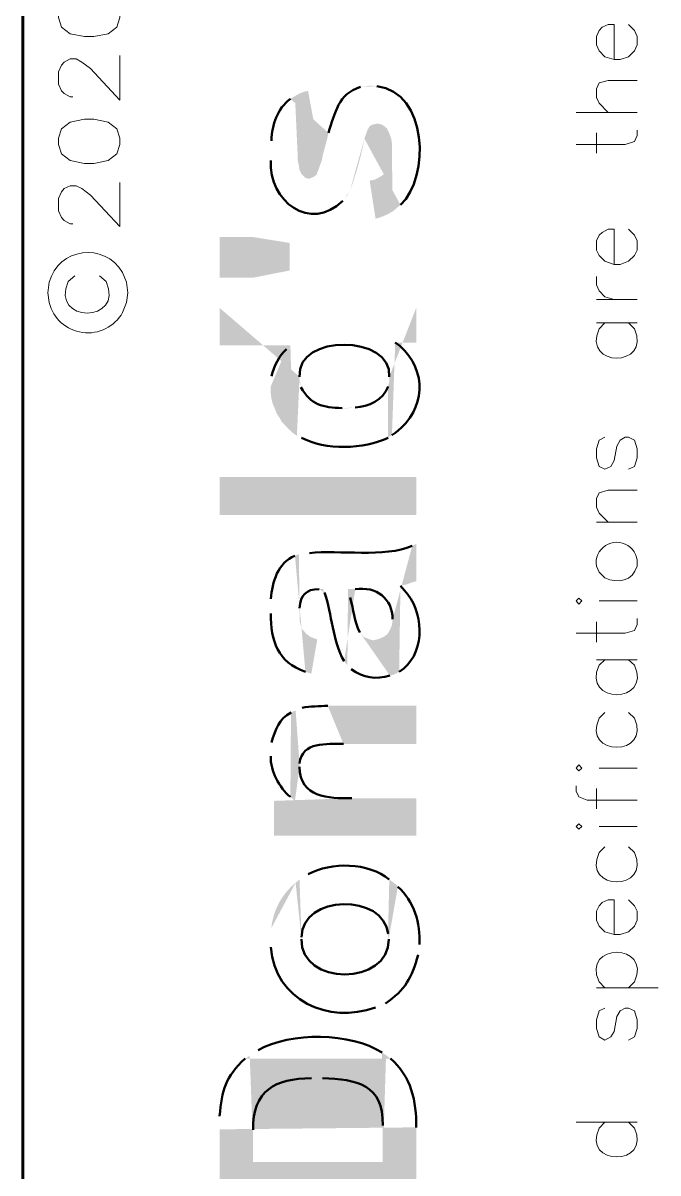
# Model space of a CAD drawing. Header units: inches. Extents: x 5 to 516, y -193 to 129.
# Drawn here: x 113.913 to 114.99, y -181.961 to -180.012 of the extents above; entities that cross this region are included whole.
import ezdxf

# ---------------------------------------------------------------- set-up
doc = ezdxf.new("R2010")
doc.units = ezdxf.units.IN
doc.header["$MEASUREMENT"] = 0
doc.layers.add('PDF8_Geometry', color=7, linetype='Continuous')
doc.layers.add('PDF8_Solid Fills', color=7, linetype='Continuous')

msp = doc.modelspace()

# ---------------------------------------------------------------- hatches: boundary and pattern name
at = {"layer": 'PDF8_Solid Fills', "transparency": 33554559}
h = msp.add_hatch(color=256, dxfattribs=at)
h.paths.add_polyline_path([(114.3332957, -180.2335605), (114.3332957, -180.2446716)], flags=0)
h.paths.add_polyline_path([(114.455518, -180.3135605), (114.4610735, -180.3057828), (114.4621846, -180.3057828), (114.4644069, -180.3013383), (114.4677402, -180.2957828)], flags=0)
h.paths.add_polyline_path([(114.4677402, -180.2957828, 0.042607808), (114.4921846, -180.208005)], flags=0)
h.paths.add_polyline_path([(114.4921846, -180.208005), (114.4944069, -180.2013383), (114.4977402, -180.1924494), (114.5010735, -180.1868939), (114.5044069, -180.1846716), (114.5132958, -180.1824494), (114.515518, -180.1824494), (114.5232958, -180.1846716), (114.5299624, -180.1902272), (114.5310735, -180.1924494), (114.5344069, -180.1991161), (114.5377402, -180.208005), (114.5388513, -180.2168939), (114.5388513, -180.228005), (114.5399624, -180.3313383), (114.5532958, -180.3202272)], flags=0)
h.paths.add_polyline_path([(114.5132958, -180.1191161), (114.5044069, -180.118005), (114.4944069, -180.1191161), (114.485518, -180.1202272)], flags=0)
h.paths.add_polyline_path([(114.4310735, -180.198005), (114.4288513, -180.2091161), (114.4221846, -180.2335605), (114.4199624, -180.2446716), (114.4166291, -180.2535605), (114.4144069, -180.2602272), (114.4121846, -180.2657827), (114.4110735, -180.2691161), (114.4066291, -180.2724494), (114.3988513, -180.2757827), (114.3921846, -180.2746716), (114.385518, -180.268005), (114.3821846, -180.2613383), (114.3810735, -180.2535605), (114.3788513, -180.2435605), (114.3788513, -180.2324494), (114.3744069, -180.1357827), (114.3666291, -180.1402272)], flags=0)
h.paths.add_polyline_path([(114.3344069, -180.2113383), (114.3332957, -180.2213383)], flags=0)
for points in [[(114.3744069, -180.1357822), (114.3788513, -180.2324489), (114.3788513, -180.2257822), (114.3799624, -180.2168933), (114.3832958, -180.2080044), (114.3866291, -180.2013378), (114.3921847, -180.1946711), (114.3988513, -180.1902266), (114.4077402, -180.1868933), (114.3966291, -180.1268933), (114.3910736, -180.1280044), (114.3821847, -180.1313378)], [(114.5010735, -180.2791154), (114.5110735, -180.3435598), (114.5155179, -180.3424487), (114.5244068, -180.3391154), (114.5321846, -180.335782), (114.5399624, -180.3313376), (114.5388513, -180.2280042), (114.5388513, -180.2391154), (114.5366291, -180.2480042), (114.5299624, -180.2635598), (114.5255179, -180.2680042), (114.5188513, -180.2724487), (114.5110735, -180.2768931)], [(114.3655181, -180.4313382), (114.3032958, -180.4435604), (114.2466292, -180.4435604), (114.2466292, -180.3746715), (114.3032958, -180.3746715), (114.3655181, -180.3846715)], [(114.5799626, -180.8457827), (114.5799626, -180.7813383), (114.2466292, -180.7813383), (114.2466292, -180.8457827)]]:
    msp.add_hatch(color=256, dxfattribs=at).paths.add_polyline_path(points)
h = msp.add_hatch(color=256, dxfattribs=at)
h.paths.add_polyline_path([(114.2466292, -180.4946712), (114.2466292, -180.5580045), (114.3666292, -180.5580045), (114.3710737, -180.7068934), (114.3777403, -180.7113379), (114.3821848, -180.6113379)], flags=0)
h.paths.add_polyline_path([(114.534407, -180.6113379), (114.5388515, -180.7102268), (114.544407, -180.5535601), (114.5799626, -180.5535601), (114.5799626, -180.4946712)], flags=0)
h = msp.add_hatch(color=256, dxfattribs=at)
h.paths.add_polyline_path([(114.3332957, -180.6280048), (114.3332957, -180.6391159), (114.3344069, -180.6480048), (114.3366291, -180.6568937), (114.3399624, -180.6646714), (114.3432957, -180.6735603), (114.3477402, -180.680227), (114.3521846, -180.6880048), (114.3588513, -180.6946714), (114.3644069, -180.7013381), (114.365518, -180.7013381), (114.3710735, -180.7068937), (114.3666291, -180.5580048), (114.3599624, -180.5646714)], flags=0)
h.paths.add_polyline_path([(114.3344069, -180.610227), (114.3332957, -180.6191159)], flags=0)
h = msp.add_hatch(color=256, dxfattribs=at)
h.paths.add_polyline_path([(114.3777404, -180.7113381), (114.3855181, -180.7146714)], flags=0)
h.paths.add_polyline_path([(114.5321848, -180.7146714), (114.5388515, -180.710227), (114.534407, -180.6113381), (114.534407, -180.6191159), (114.5321848, -180.6280048)], flags=0)
h.paths.add_polyline_path([(114.4766293, -180.6635603), (114.4655182, -180.6646714), (114.454407, -180.6646714)], flags=0)
h.paths.add_polyline_path([(114.384407, -180.6291159), (114.3821848, -180.620227), (114.3821848, -180.6113381)], flags=0)
h = msp.add_hatch(color=256, dxfattribs=at)
h.paths.add_polyline_path([(114.3810736, -180.912449), (114.3821847, -181.0146712), (114.3821847, -181.0035601)], flags=0)
h.paths.add_polyline_path([(114.415518, -180.9713379), (114.4221847, -180.9713379), (114.4244069, -180.9768934)], flags=0)
h.paths.add_polyline_path([(114.4577402, -181.0935601), (114.4632958, -181.1002268), (114.4644069, -180.9713379), (114.4766291, -180.9713379)], flags=0)
h.paths.add_polyline_path([(114.5399625, -181.022449), (114.5432958, -181.1157823), (114.5510736, -181.1113379), (114.5532958, -180.9657823), (114.5610736, -180.9635601), (114.5632958, -180.9635601), (114.5721847, -180.9602268), (114.5799625, -180.9580045), (114.5799625, -180.8946712), (114.5732958, -180.8980045)], flags=0)
h.paths.add_polyline_path([(114.3988513, -180.9102267), (114.3888513, -180.9113379)], flags=0)
h = msp.add_hatch(color=256, dxfattribs=at)
h.paths.add_polyline_path([(114.3332957, -181.0102273), (114.3332957, -181.0124495)], flags=0)
h.paths.add_polyline_path([(114.3921846, -181.1113384), (114.4021846, -181.1146717), (114.4121846, -181.056894), (114.4099624, -181.0557829), (114.4010735, -181.0524495), (114.3932958, -181.046894), (114.3888513, -181.0413384), (114.3877402, -181.0413384), (114.3844069, -181.0335606), (114.3821846, -181.0246717), (114.3821846, -181.0146717), (114.3810735, -180.9124495), (114.3744069, -180.9146717)], flags=0)
h.paths.add_polyline_path([(114.3332957, -180.9880051), (114.3332957, -180.9991162)], flags=0)
h = msp.add_hatch(color=256, dxfattribs=at)
h.paths.add_polyline_path([(114.4632958, -181.100227), (114.4699625, -181.1068937)], flags=0)
h.paths.add_polyline_path([(114.5355181, -181.1180048), (114.5432958, -181.1157826), (114.5399625, -181.0224492), (114.5399625, -181.0235604), (114.5388514, -181.0324492), (114.5355181, -181.040227), (114.5310736, -181.0480048), (114.524407, -181.0524493), (114.5166292, -181.0557826), (114.5077403, -181.0580048), (114.5066292, -181.0580048), (114.4988514, -181.0557826), (114.4910736, -181.0524493), (114.484407, -181.0446715)], flags=0)
h.paths.add_polyline_path([(114.4677403, -180.9857826), (114.4655181, -180.9780048), (114.4644069, -180.9713381)], flags=0)
h = msp.add_hatch(color=256, dxfattribs=at)
h.paths.add_polyline_path([(114.3332957, -181.2502266), (114.3332957, -181.254671)], flags=0)
h.paths.add_polyline_path([(114.3666291, -181.3235599), (114.3744069, -181.3302266), (114.375518, -181.1768933), (114.3677402, -181.1802266)], flags=0)
h.paths.add_polyline_path([(114.3344069, -181.2313377), (114.3332957, -181.2413377)], flags=0)
h = msp.add_hatch(color=256, dxfattribs=at)
h.paths.add_polyline_path([(114.3388514, -181.3302267), (114.3388514, -181.3891156), (114.5799625, -181.3891156), (114.5799625, -181.3257823), (114.4710736, -181.3257823)], flags=0)
h.paths.add_polyline_path([(114.3821847, -181.272449), (114.375518, -181.1768934), (114.3744069, -181.3302267)], flags=0)
h = msp.add_hatch(color=256, dxfattribs=at)
h.paths.add_polyline_path([(114.375518, -181.176894), (114.3821846, -181.2724495), (114.3821846, -181.266894)], flags=0)
h.paths.add_polyline_path([(114.4566291, -181.2335606), (114.5799624, -181.2335606), (114.5799624, -181.1691162), (114.4299624, -181.1691162)], flags=0)
h.paths.add_polyline_path([(114.3866291, -181.1724495), (114.3844068, -181.1735606)], flags=0)
h = msp.add_hatch(color=256, dxfattribs=at)
h.paths.add_polyline_path([(114.3332957, -181.5646718), (114.3332957, -181.5780052)], flags=0)
h.paths.add_polyline_path([(114.5110735, -181.6802274), (114.5266291, -181.6735607), (114.5277402, -181.6735607)], flags=0)
h.paths.add_polyline_path([(114.5832958, -181.5913385), (114.585518, -181.5735607)], flags=0)
h.paths.add_polyline_path([(114.5488513, -181.4757829), (114.5488513, -181.4746718), (114.5421847, -181.4691163), (114.5344069, -181.4635607), (114.5332958, -181.5646718)], flags=0)
h.paths.add_polyline_path([(114.385518, -181.5646718), (114.3821846, -181.4635607), (114.375518, -181.4691163)], flags=0)
h.paths.add_polyline_path([(114.375518, -181.4691163, 0.200216151), (114.3344069, -181.5457829)], flags=0)
h.paths.add_polyline_path([(114.3344069, -181.5457829), (114.3332957, -181.5557829)], flags=0)
h = msp.add_hatch(color=256, dxfattribs=at)
h.paths.add_polyline_path([(114.3821846, -181.4635603), (114.385518, -181.5646714), (114.385518, -181.5613381)], flags=0)
h.paths.add_polyline_path([(114.5321846, -181.5557825), (114.5332958, -181.5646714), (114.5344069, -181.4635603)], flags=0)
h.paths.add_polyline_path([(114.3966291, -181.4546714), (114.3888513, -181.4591159)], flags=0)
h = msp.add_hatch(color=256, dxfattribs=at)
h.paths.add_polyline_path([(114.2466292, -181.8868934), (114.2466292, -182.0102267), (114.5799626, -182.0102267), (114.5799626, -181.8835601)], flags=0)
h.paths.add_polyline_path([(114.5366292, -181.7668934), (114.5288515, -181.7613378), (114.5232959, -181.942449), (114.3032959, -181.942449), (114.3032959, -181.912449), (114.2977403, -181.7624489), (114.2899625, -181.7668934)], flags=0)
h.paths.add_polyline_path([(114.2466292, -181.8646712), (114.2466292, -181.8757823)], flags=0)
h = msp.add_hatch(color=256, dxfattribs=at)
h.paths.add_polyline_path([(114.2977402, -181.7624495), (114.3032958, -181.9124495), (114.3032958, -181.8880051)], flags=0)
h.paths.add_polyline_path([(114.4021847, -181.8002273), (114.4210736, -181.8002273)], flags=0)
h.paths.add_polyline_path([(114.5232958, -181.8802273), (114.5232958, -181.9424495), (114.5288514, -181.7613384), (114.5221847, -181.7568939)], flags=0)
h.paths.add_polyline_path([(114.3121847, -181.7524495), (114.3044069, -181.7568939)], flags=0)

# ---------------------------------------------------------------- linework, layer by layer
at = {"layer": 'PDF8_Geometry', "lineweight": 60}
msp.add_lwpolyline([(113.9132959, -162.1857821), (113.9132959, -192.1857845)], dxfattribs=at)
at = {"layer": 'PDF8_Geometry', "lineweight": 15}
for points in [[(113.9732957, -180.0024498), (113.9788512, -180.0191164), (113.9932957, -180.0302275), (114.0177401, -180.034672), (114.0332957, -180.034672), (114.0577401, -180.0302275), (114.0721846, -180.0191164), (114.0777401, -180.0024498), (114.0777401, -179.9924498), (114.0721846, -179.9757831), (114.0577401, -179.9657831), (114.0332957, -179.9602275), (114.0177401, -179.9602275), (113.9932957, -179.9657831), (113.9788512, -179.9757831), (113.9732957, -179.9924498)], [(113.9732957, -180.2180045), (113.9788512, -180.23356), (113.9932957, -180.2446711), (114.0177401, -180.2502267), (114.0332957, -180.2502267), (114.0577401, -180.2446711), (114.0721846, -180.23356), (114.0777401, -180.2180045), (114.0777401, -180.2068934), (114.0721846, -180.1913378), (114.0577401, -180.1802267), (114.0332957, -180.1746711), (114.0177401, -180.1746711), (113.9932957, -180.1802267), (113.9788512, -180.1913378), (113.9732957, -180.2068934)], [(114.8555182, -180.9968934), (114.8610738, -180.9913378), (114.8555182, -180.9868934), (114.8510738, -180.9913378)], [(114.8555182, -181.2791154), (114.8610738, -181.274671), (114.8555182, -181.2691154), (114.8510738, -181.274671)], [(114.8555182, -181.3780048), (114.8610738, -181.3735604), (114.8555182, -181.3691159), (114.8510738, -181.3735604)]]:
    msp.add_lwpolyline(points, close=True, dxfattribs=at)
for points in [[(114.9155181, -180.0735602), (114.9155181, -180.0146713), (114.9055181, -180.0146713), (114.8955181, -180.0191158), (114.8899625, -180.0246713), (114.8855181, -180.0346713), (114.8855181, -180.0491158), (114.8899625, -180.0591158), (114.8999625, -180.0691158), (114.9155181, -180.0735602), (114.9255181, -180.0735602), (114.9399625, -180.0691158), (114.9499625, -180.0591158), (114.954407, -180.0491158), (114.954407, -180.0346713), (114.9499625, -180.0246713), (114.9399625, -180.0146713)], [(113.9977403, -180.1368933), (113.9932958, -180.1368933), (113.9832958, -180.1313377), (113.9788514, -180.1268933), (113.9732958, -180.1157821), (113.9732958, -180.094671), (113.9788514, -180.0835599), (113.9832958, -180.0780044), (113.9932958, -180.0724488), (114.0032958, -180.0724488), (114.0132958, -180.0780044), (114.0277403, -180.0891155), (114.0777403, -180.1424488), (114.0777403, -180.0668933)], [(114.9055182, -180.16356), (114.8899626, -180.1480044), (114.8855182, -180.1380044), (114.8855182, -180.12356), (114.8899626, -180.11356), (114.9055182, -180.1091155), (114.9544071, -180.1091155)], [(114.8510737, -180.16356), (114.954407, -180.16356)], [(114.8510737, -180.2180045), (114.934407, -180.2180045), (114.9499626, -180.2124489), (114.954407, -180.2024489), (114.954407, -180.19356)], [(114.8855182, -180.2324495), (114.8855182, -180.198005)], [(113.9977403, -180.3524491), (113.9932958, -180.3524491), (113.9832958, -180.3468935), (113.9788514, -180.341338), (113.9732958, -180.3302269), (113.9732958, -180.3091158), (113.9788514, -180.2980047), (113.9832958, -180.2924491), (113.9932958, -180.2880047), (114.0032958, -180.2880047), (114.0132958, -180.2924491), (114.0277403, -180.3035602), (114.0777403, -180.3568935), (114.0777403, -180.2824491)], [(114.9155181, -180.4213386), (114.9155181, -180.3613386), (114.9055181, -180.3613386), (114.8955181, -180.3668941), (114.8899625, -180.3713386), (114.8855181, -180.3813386), (114.8855181, -180.3968941), (114.8899625, -180.405783), (114.8999625, -180.415783), (114.9155181, -180.4213386), (114.9255181, -180.4213386), (114.9399625, -180.415783), (114.9499625, -180.405783), (114.954407, -180.3968941), (114.954407, -180.3813386), (114.9499625, -180.3713386), (114.9399625, -180.3613386)], [(114.0010735, -180.4402267), (113.9899623, -180.4502267)], [(114.0544068, -180.4502267), (114.0432957, -180.4402267)], [(114.9155181, -180.4802273), (114.8999625, -180.4757829), (114.8899625, -180.4657829), (114.8855181, -180.4557829), (114.8855181, -180.4413385)], [(114.8855182, -180.4802273), (114.954407, -180.4802273)], [(114.8855182, -180.5202269), (114.954407, -180.5202269)], [(114.8999626, -180.5202269), (114.8899626, -180.5302269)], [(114.9499626, -180.5302269), (114.9399626, -180.5202269)], [(114.8999626, -180.7135602), (114.8899626, -180.7191158), (114.8855181, -180.7335602), (114.8855181, -180.7491158), (114.8899626, -180.7635602), (114.8999626, -180.7680047), (114.9099626, -180.7635602), (114.9155181, -180.7535602), (114.9199626, -180.7291158), (114.9255181, -180.7191158), (114.934407, -180.7135602), (114.9399626, -180.7135602), (114.9499626, -180.7191158), (114.954407, -180.7335602), (114.954407, -180.7491158), (114.9499626, -180.7635602), (114.9399626, -180.7680047)], [(114.9055182, -180.8580045), (114.8899626, -180.8424489), (114.8855182, -180.8324489), (114.8855182, -180.8180045), (114.8899626, -180.8080045), (114.9055182, -180.80356), (114.9544071, -180.80356)], [(114.8855182, -180.8580045), (114.954407, -180.8580045)], [(114.8899624, -180.991338), (114.9544069, -180.991338)], [(114.8510737, -181.0457825), (114.934407, -181.0457825), (114.9499626, -181.0413381), (114.954407, -181.0313381), (114.954407, -181.0213381)], [(114.8855182, -181.0613375), (114.8855182, -181.026893)], [(114.8855182, -181.0913385), (114.954407, -181.0913385)], [(114.8999626, -181.0913385), (114.8899626, -181.1002274)], [(114.9499626, -181.1002274), (114.9399626, -181.0913385)], [(114.8999626, -181.1802272), (114.8899626, -181.1902272)], [(114.9499626, -181.1902272), (114.9399626, -181.1802272)], [(114.8899624, -181.2746712), (114.9544069, -181.2746712)], [(114.8510737, -181.3046711), (114.8510737, -181.31356), (114.8555181, -181.32356), (114.8699626, -181.3291155), (114.954407, -181.3291155)], [(114.8855182, -181.3435607), (114.8855182, -181.3091162)], [(114.8899624, -181.3735606), (114.9544069, -181.3735606)], [(114.8999626, -181.4080047), (114.8899626, -181.4180047)], [(114.9499626, -181.4180047), (114.9399626, -181.4080047)], [(114.9155181, -181.5568932), (114.9155181, -181.4980043), (114.9055181, -181.4980043), (114.8955181, -181.5024488), (114.8899625, -181.5080043), (114.8855181, -181.5168932), (114.8855181, -181.5324488), (114.8899625, -181.5424488), (114.8999625, -181.5524488), (114.9155181, -181.5568932), (114.9255181, -181.5568932), (114.9399625, -181.5524488), (114.9499625, -181.5424488), (114.954407, -181.5324488), (114.954407, -181.5168932), (114.9499625, -181.5080043), (114.9399625, -181.4980043)], [(114.8855182, -181.6468941), (114.9899626, -181.6468941)], [(114.8999626, -181.6468941), (114.8899626, -181.6368941)], [(114.9499626, -181.6368941), (114.9399626, -181.6468941)], [(114.8999626, -181.6813383), (114.8899626, -181.6857827), (114.8855181, -181.7013383), (114.8855181, -181.7157827), (114.8899626, -181.7302272), (114.8999626, -181.7357827), (114.9099626, -181.7302272), (114.9155181, -181.7213383), (114.9199626, -181.6957827), (114.9255181, -181.6857827), (114.934407, -181.6813383), (114.9399626, -181.6813383), (114.9499626, -181.6857827), (114.954407, -181.7013383), (114.954407, -181.7157827), (114.9499626, -181.7302272), (114.9399626, -181.7357827)], [(114.8510737, -181.8746717), (114.954407, -181.8746717)], [(114.8999626, -181.8746717), (114.8899626, -181.8846717)], [(114.9499626, -181.8846717), (114.9399626, -181.8746717)]]:
    msp.add_lwpolyline(points, dxfattribs=at)
for points in [[(113.9577401, -180.4513378), (113.9555179, -180.4691156), (113.9577401, -180.4857822, 0.680516377), (114.0821846, -180.5024489), (114.0888513, -180.4857822), (114.0910735, -180.4691156), (114.0888513, -180.4513378), (114.0821846, -180.4346711)], [(114.954407, -180.9324493, 1.174214095), (114.8855182, -180.9324493), (114.8899626, -180.9424493), (114.8999626, -180.9524493)]]:
    msp.add_lwpolyline(points, format="xyb", dxfattribs=at)
at = {"layer": 'PDF8_Geometry', "lineweight": 50}
for points in [[(114.5521848, -180.5591159), (114.544407, -180.5535604)], [(114.5388514, -180.710227), (114.5455181, -180.7057826)], [(114.5599626, -180.9735599), (114.5532959, -180.9657821)], [(114.5510737, -181.1113377), (114.5588515, -181.1057821)]]:
    msp.add_lwpolyline(points, dxfattribs=at)
for points in [[(114.485518, -180.1202272), (114.447518, -180.1322087), (114.4428328, -180.1637642), (114.4310735, -180.198005)], [(114.5532958, -180.3202272), (114.6045921, -180.272505), (114.5989624, -180.1285605), (114.5132958, -180.1191161)], [(114.3666291, -180.1402272), (114.3441106, -180.157579), (114.3359809, -180.1837827), (114.3344069, -180.2113383)], [(114.3332957, -180.2446716), (114.3298513, -180.3141346), (114.4002587, -180.3669494), (114.455518, -180.3135605)], [(114.3821848, -180.6113379), (114.3767959, -180.5380601), (114.5392218, -180.5398564), (114.534407, -180.6113379)], [(114.3599624, -180.5646714), (114.3473143, -180.5750974), (114.3386846, -180.59469), (114.3344069, -180.610227)], [(114.5455181, -180.7057826), (114.5961848, -180.6659493), (114.5995366, -180.6022826), (114.5521848, -180.5591159)], [(114.454407, -180.6646714), (114.4216848, -180.6629863), (114.4012959, -180.6598381), (114.384407, -180.6291159)], [(114.5321848, -180.6280048), (114.5247774, -180.6508566), (114.4988144, -180.6619122), (114.4766293, -180.6635603)], [(114.3855181, -180.7146714), (114.4256107, -180.736227), (114.4914441, -180.7349122), (114.5321848, -180.7146714)], [(114.5732958, -180.8980045), (114.5262217, -180.9187082), (114.4492402, -180.904486), (114.3988513, -180.9102267)], [(114.3744069, -180.9146717), (114.3453883, -180.9260606), (114.3358698, -180.9598569), (114.3332957, -180.9880051)], [(114.3821847, -181.0035601), (114.3837217, -180.9814305), (114.3929254, -180.9713564), (114.415518, -180.9713379)], [(114.4244069, -180.9768934), (114.4377773, -181.0151342), (114.4374439, -181.0577453), (114.4577402, -181.0935601)], [(114.4766291, -180.9713379), (114.5128328, -180.9664119), (114.5396106, -180.986986), (114.5399625, -181.022449)], [(114.5588515, -181.1057821), (114.5965737, -181.0738932), (114.5925737, -181.0083006), (114.5599626, -180.9735599)], [(114.484407, -181.0446715), (114.4744625, -181.0264678), (114.4742773, -181.005153), (114.4677403, -180.9857826)], [(114.3332957, -181.0124495), (114.3337957, -181.0591903), (114.3442587, -181.0949495), (114.3921846, -181.1113384)], [(114.4699625, -181.1068937), (114.4902958, -181.1214863), (114.511407, -181.12519), (114.5355181, -181.1180048)], [(114.4299624, -181.1691162), (114.4163883, -181.1695051), (114.3999068, -181.1700792), (114.3866291, -181.1724495)], [(114.3677402, -181.1802266), (114.3469254, -181.1922821), (114.3411291, -181.2095229), (114.3344069, -181.2313377)], [(114.3821846, -181.266894), (114.3871661, -181.2287088), (114.4279994, -181.2344125), (114.4566291, -181.2335606)], [(114.3332957, -181.254671), (114.3327772, -181.2798007), (114.3472402, -181.3075229), (114.3666291, -181.3235599)], [(114.4710736, -181.3257823), (114.4307032, -181.325949), (114.3829254, -181.3255415), (114.3821847, -181.272449)], [(114.5344069, -181.4635603), (114.4991291, -181.4343936), (114.4358513, -181.433264), (114.3966291, -181.4546714)], [(114.385518, -181.5613381), (114.3857217, -181.488264), (114.5261846, -181.4870418), (114.5321846, -181.5557825)], [(114.585518, -181.5735607), (114.5872402, -181.537857), (114.576555, -181.4999496), (114.5488513, -181.4757829)], [(114.5332958, -181.5646718), (114.5352217, -181.6444311), (114.3826846, -181.6440052), (114.385518, -181.5646718)], [(114.3332957, -181.5780052), (114.3409439, -181.6682644), (114.4306106, -181.7095978), (114.5110735, -181.6802274)], [(114.5277402, -181.6735607), (114.5618328, -181.6507274), (114.5724439, -181.6297644), (114.5832958, -181.5913385)], [(114.5221847, -181.7568939), (114.4692402, -181.7223754), (114.367018, -181.7218569), (114.3121847, -181.7524495)], [(114.2899625, -181.7668934), (114.2563514, -181.7987267), (114.2507033, -181.819949), (114.2466292, -181.8646712)], [(114.5799626, -181.8835601), (114.5806848, -181.8393564), (114.5713515, -181.797023), (114.5366292, -181.7668934)], [(114.3032958, -181.8880051), (114.3027587, -181.8205791), (114.3404995, -181.8011162), (114.4021847, -181.8002273)], [(114.4210736, -181.8002273), (114.4791847, -181.8021347), (114.5246291, -181.8106162), (114.5232958, -181.8802273)]]:
    msp.add_open_spline(points, degree=3, dxfattribs=at)
at = {"layer": 'PDF8_Geometry', "lineweight": 15}
for points in [[(114.0821846, -180.4346711), (114.0508327, -180.3823378), (113.9733883, -180.393023), (113.9577401, -180.4513378)], [(113.9899623, -180.4502267), (113.9584623, -180.5211156), (114.0859068, -180.5211156), (114.0544068, -180.4502267)], [(114.8899626, -180.5302269), (114.8606478, -180.5963565), (114.9792959, -180.5965232), (114.9499626, -180.5302269)], [(114.8999626, -180.9524493), (114.9213144, -180.9619863), (114.9472219, -180.9580234), (114.954407, -180.9324493)], [(114.8899626, -181.1002274), (114.8592774, -181.1669496), (114.9806478, -181.1670607), (114.9499626, -181.1002274)], [(114.8899626, -181.1902272), (114.8598144, -181.2554309), (114.9801292, -181.255542), (114.9499626, -181.1902272)], [(114.8899626, -181.4180047), (114.8602589, -181.4840788), (114.9796848, -181.4842455), (114.9499626, -181.4180047)], [(114.8899626, -181.6368941), (114.8592774, -181.5701719), (114.9806478, -181.5700608), (114.9499626, -181.6368941)], [(114.8899626, -181.8846717), (114.8598144, -181.9498754), (114.9801292, -181.9499865), (114.9499626, -181.8846717)]]:
    msp.add_open_spline(points, degree=3, dxfattribs=at)

doc.saveas('drawing.dxf')
